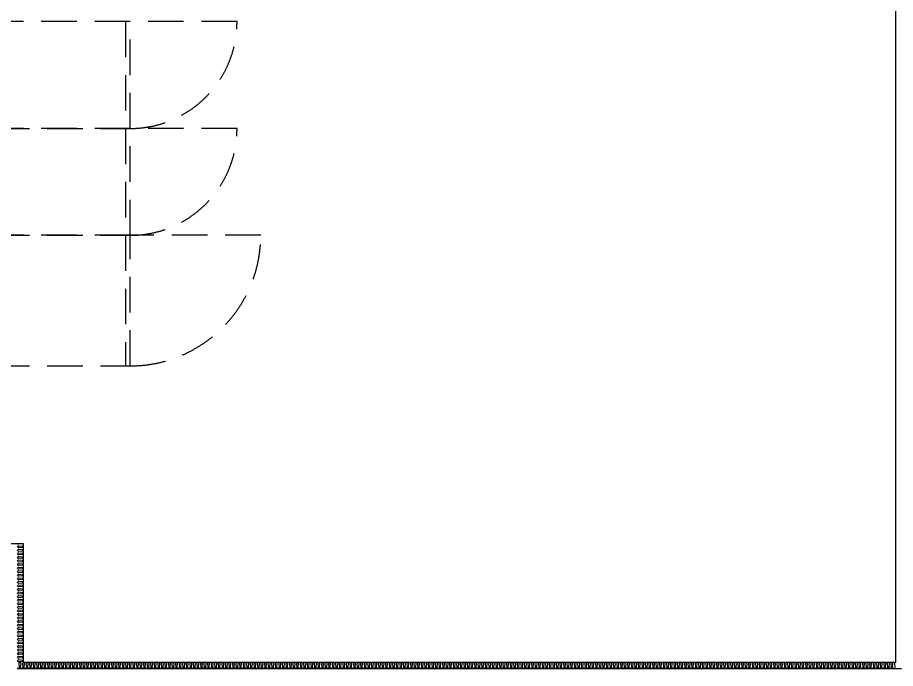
# Model space of a CAD drawing. Header units: millimetres. Extents: x -95754 to 177808, y 34455 to 150605.
# Drawn here: x 146154 to 153554, y 111705 to 117188 of the extents above; entities that cross this region are included whole.
import ezdxf

# ---------------------------------------------------------------- set-up
doc = ezdxf.new("R2010")
doc.units = ezdxf.units.MM
doc.header["$LTSCALE"] = 300
doc.linetypes.add('H1', pattern=[1.5, 1, -0.5])
for name, color, linetype in [('------00 Switch Gear', 8, 'Continuous'), ('A-ETC-전기', 253, 'H1'), ('A-WALL-D', 7, 'Continuous'), ('ISL', 251, 'Continuous')]:
    doc.layers.add(name, color=color, linetype=linetype)

# ---------------------------------------------------------------- blocks, each defined once
blk = doc.blocks.new('1100x2200')
at = {"layer": 'A-ETC-전기'}
for p, q in [((-2160, 0), (-2160, 1100)), ((1400, 1100), (258, 1100)), ((260, 0), (260, 1100)), ((-3300, 0), (-2158, 0))]:
    blk.add_line(p, q, dxfattribs=at)
at = {"layer": 'A-ETC-전기', "elevation": 0}
blk.add_lwpolyline([(300, 0), (300, 1100), (-2200, 1100), (-2200, 0)], close=True, dxfattribs=at)
at = {"layer": 'A-ETC-전기'}
for centre, start, end in [((-2200, 0), 90, 180), ((300, 1100), 270, 0)]:
    blk.add_arc(centre, 1100, start, end, dxfattribs=at)
blk = doc.blocks.new('900x2200')
at = {"layer": 'A-ETC-전기'}
for p, q in [((-2460, 900), (-2460, 0)), ((900, 900), (-42, 900)), ((-40, 900), (-40, 0)), ((-3400, 0), (-2458, 0))]:
    blk.add_line(p, q, dxfattribs=at)
blk.add_lwpolyline([(-2500, 900), (-2500, 0), (0, 0), (0, 900)], close=True, dxfattribs=at)
for centre, start, end in [((-2500, 0), 90, 180), ((0, 900), 270, 0)]:
    blk.add_arc(centre, 900, start, end, dxfattribs=at)

msp = doc.modelspace()

# ---------------------------------------------------------------- linework, layer by layer
at = {"layer": 'A-WALL-D'}
msp.add_line((146153.6, 111705), (153603.6, 111705), dxfattribs=at)
at = {"layer": 'ISL', "elevation": 0}
msp.add_lwpolyline([(167503.6, 124355), (167503.6, 124255), (153553.6, 124255), (153553.6, 111755), (146203.6, 111755), (146203.6, 112755), (144903.6, 112755), (144903.6, 111755), (135403.6, 111755), (135403.6, 112755), (134903.6, 112755), (134903.6, 112970)], dxfattribs=at)
for points in [[(146203.6, 111755, 0.44469), (146193.6, 111764), (146163.6, 111761, -1.108889), (146163.6, 111779), (146193.6, 111776, 0.44469), (146203.6, 111785, 0.44469), (146193.6, 111794), (146163.6, 111791, -1.108889), (146163.6, 111809), (146193.6, 111806, 0.44469), (146203.6, 111815, 0.44469), (146193.6, 111824), (146163.6, 111821, -1.108889), (146163.6, 111839), (146193.6, 111836, 0.44469), (146203.6, 111845, 0.44469), (146193.6, 111854), (146163.6, 111851, -1.108889), (146163.6, 111869), (146193.6, 111866, 0.44469), (146203.6, 111875, 0.44469), (146193.6, 111884), (146163.6, 111881, -1.108889), (146163.6, 111899), (146193.6, 111896, 0.44469), (146203.6, 111905, 0.44469), (146193.6, 111914), (146163.6, 111911, -1.108889), (146163.6, 111929), (146193.6, 111926, 0.44469), (146203.6, 111935, 0.44469), (146193.6, 111944), (146163.6, 111941, -1.108889), (146163.6, 111959), (146193.6, 111956, 0.44469), (146203.6, 111965, 0.44469), (146193.6, 111974), (146163.6, 111971, -1.108889), (146163.6, 111989), (146193.6, 111986, 0.44469), (146203.6, 111995, 0.44469), (146193.6, 112004), (146163.6, 112001, -1.108889), (146163.6, 112019), (146193.6, 112016, 0.44469), (146203.6, 112025, 0.44469), (146193.6, 112034), (146163.6, 112031, -1.108889), (146163.6, 112049), (146193.6, 112046, 0.44469), (146203.6, 112055, 0.44469), (146193.6, 112064), (146163.6, 112061, -1.108889), (146163.6, 112079), (146193.6, 112076, 0.44469), (146203.6, 112085, 0.44469), (146193.6, 112094), (146163.6, 112091, -1.108889), (146163.6, 112109), (146193.6, 112106, 0.44469), (146203.6, 112115, 0.44469), (146193.6, 112124), (146163.6, 112121, -1.108889), (146163.6, 112139), (146193.6, 112136, 0.44469), (146203.6, 112145, 0.44469), (146193.6, 112154), (146163.6, 112151, -1.108889), (146163.6, 112169), (146193.6, 112166, 0.44469), (146203.6, 112175, 0.44469), (146193.6, 112184), (146163.6, 112181, -1.108889), (146163.6, 112199), (146193.6, 112196, 0.44469), (146203.6, 112205, 0.44469), (146193.6, 112214), (146163.6, 112211, -1.108889), (146163.6, 112229), (146193.6, 112226, 0.44469), (146203.6, 112235, 0.44469), (146193.6, 112244), (146163.6, 112241, -1.108889), (146163.6, 112259), (146193.6, 112256, 0.44469), (146203.6, 112265, 0.44469), (146193.6, 112274), (146163.6, 112271, -1.108889), (146163.6, 112289), (146193.6, 112286, 0.44469), (146203.6, 112295, 0.44469), (146193.6, 112304), (146163.6, 112301, -1.108889), (146163.6, 112319), (146193.6, 112316, 0.44469), (146203.6, 112325, 0.44469), (146193.6, 112334), (146163.6, 112331, -1.108889), (146163.6, 112349), (146193.6, 112346, 0.44469), (146203.6, 112355, 0.44469), (146193.6, 112364), (146163.6, 112361, -1.108889), (146163.6, 112379), (146193.6, 112376, 0.44469), (146203.6, 112385, 0.44469), (146193.6, 112394), (146163.6, 112391, -1.108889), (146163.6, 112409), (146193.6, 112406, 0.44469), (146203.6, 112415, 0.44469), (146193.6, 112424), (146163.6, 112421, -1.108889), (146163.6, 112439), (146193.6, 112436, 0.44469), (146203.6, 112445, 0.44469), (146193.6, 112454), (146163.6, 112451, -1.108889), (146163.6, 112469), (146193.6, 112466, 0.44469), (146203.6, 112475, 0.44469), (146193.6, 112484), (146163.6, 112481, -1.108889), (146163.6, 112499), (146193.6, 112496, 0.44469), (146203.6, 112505, 0.44469), (146193.6, 112514), (146163.6, 112511, -1.108889), (146163.6, 112529), (146193.6, 112526, 0.44469), (146203.6, 112535, 0.44469), (146193.6, 112544), (146163.6, 112541, -1.108889), (146163.6, 112559), (146193.6, 112556, 0.44469), (146203.6, 112565, 0.44469), (146193.6, 112574), (146163.6, 112571, -1.108889), (146163.6, 112589), (146193.6, 112586, 0.44469), (146203.6, 112595, 0.44469), (146193.6, 112604), (146163.6, 112601, -1.108889), (146163.6, 112619), (146193.6, 112616, 0.44469), (146203.6, 112625, 0.44469), (146193.6, 112634), (146163.6, 112631, -1.108889), (146163.6, 112649), (146193.6, 112646, 0.44469), (146203.6, 112655, 0.44469), (146193.6, 112664), (146163.6, 112661, -1.108889), (146163.6, 112679), (146193.6, 112676, 0.44469), (146203.6, 112685, 0.44469), (146193.6, 112694), (146163.6, 112691, -1.108889), (146163.6, 112709), (146193.6, 112706, 0.44469), (146203.6, 112715, 0.44469), (146193.6, 112724), (146163.6, 112721, -1.108889), (146163.6, 112739), (146193.6, 112736, 0.44469), (146203.6, 112745, 0.44469), (146193.6, 112754), (146163.6, 112751, -0.27927), (146155.1, 112755, -0.27927)], [(153553.6, 111755, 0.44469), (153544.6, 111745), (153547.6, 111715, -1.108889), (153529.6, 111715), (153532.6, 111745, 0.44469), (153523.6, 111755, 0.44469), (153514.6, 111745), (153517.6, 111715, -1.108889), (153499.6, 111715), (153502.6, 111745, 0.44469), (153493.6, 111755, 0.44469), (153484.6, 111745), (153487.6, 111715, -1.108889), (153469.6, 111715), (153472.6, 111745, 0.44469), (153463.6, 111755, 0.44469), (153454.6, 111745), (153457.6, 111715, -1.108889), (153439.6, 111715), (153442.6, 111745, 0.44469), (153433.6, 111755, 0.44469), (153424.6, 111745), (153427.6, 111715, -1.108889), (153409.6, 111715), (153412.6, 111745, 0.44469), (153403.6, 111755, 0.44469), (153394.6, 111745), (153397.6, 111715, -1.108889), (153379.6, 111715), (153382.6, 111745, 0.44469), (153373.6, 111755, 0.44469), (153364.6, 111745), (153367.6, 111715, -1.108889), (153349.6, 111715), (153352.6, 111745, 0.44469), (153343.6, 111755, 0.44469), (153334.6, 111745), (153337.6, 111715, -1.108889), (153319.6, 111715), (153322.6, 111745, 0.44469), (153313.6, 111755, 0.44469), (153304.6, 111745), (153307.6, 111715, -1.108889), (153289.6, 111715), (153292.6, 111745, 0.44469), (153283.6, 111755, 0.44469), (153274.6, 111745), (153277.6, 111715, -1.108889), (153259.6, 111715), (153262.6, 111745, 0.44469), (153253.6, 111755, 0.44469), (153244.6, 111745), (153247.6, 111715, -1.108889), (153229.6, 111715), (153232.6, 111745, 0.44469), (153223.6, 111755, 0.44469), (153214.6, 111745), (153217.6, 111715, -1.108889), (153199.6, 111715), (153202.6, 111745, 0.44469), (153193.6, 111755, 0.44469), (153184.6, 111745), (153187.6, 111715, -1.108889), (153169.6, 111715), (153172.6, 111745, 0.44469), (153163.6, 111755, 0.44469), (153154.6, 111745), (153157.6, 111715, -1.108889), (153139.6, 111715), (153142.6, 111745, 0.44469), (153133.6, 111755, 0.44469), (153124.6, 111745), (153127.6, 111715, -1.108889), (153109.6, 111715), (153112.6, 111745, 0.44469), (153103.6, 111755, 0.44469), (153094.6, 111745), (153097.6, 111715, -1.108889), (153079.6, 111715), (153082.6, 111745, 0.44469), (153073.6, 111755, 0.44469), (153064.6, 111745), (153067.6, 111715, -1.108889), (153049.6, 111715), (153052.6, 111745, 0.44469), (153043.6, 111755, 0.44469), (153034.6, 111745), (153037.6, 111715, -1.108889), (153019.6, 111715), (153022.6, 111745, 0.44469), (153013.6, 111755, 0.44469), (153004.6, 111745), (153007.6, 111715, -1.108889), (152989.6, 111715), (152992.6, 111745, 0.44469), (152983.6, 111755, 0.44469), (152974.6, 111745), (152977.6, 111715, -1.108889), (152959.6, 111715), (152962.6, 111745, 0.44469), (152953.6, 111755, 0.44469), (152944.6, 111745), (152947.6, 111715, -1.108889), (152929.6, 111715), (152932.6, 111745, 0.44469), (152923.6, 111755, 0.44469), (152914.6, 111745), (152917.6, 111715, -1.108889), (152899.6, 111715), (152902.6, 111745, 0.44469), (152893.6, 111755, 0.44469), (152884.6, 111745), (152887.6, 111715, -1.108889), (152869.6, 111715), (152872.6, 111745, 0.44469), (152863.6, 111755, 0.44469), (152854.6, 111745), (152857.6, 111715, -1.108889), (152839.6, 111715), (152842.6, 111745, 0.44469), (152833.6, 111755, 0.44469), (152824.6, 111745), (152827.6, 111715, -1.108889), (152809.6, 111715), (152812.6, 111745, 0.44469), (152803.6, 111755, 0.44469), (152794.6, 111745), (152797.6, 111715, -1.108889), (152779.6, 111715), (152782.6, 111745, 0.44469), (152773.6, 111755, 0.44469), (152764.6, 111745), (152767.6, 111715, -1.108889), (152749.6, 111715), (152752.6, 111745, 0.44469), (152743.6, 111755, 0.44469), (152734.6, 111745), (152737.6, 111715, -1.108889), (152719.6, 111715), (152722.6, 111745, 0.44469), (152713.6, 111755, 0.44469), (152704.6, 111745), (152707.6, 111715, -1.108889), (152689.6, 111715), (152692.6, 111745, 0.44469), (152683.6, 111755, 0.44469), (152674.6, 111745), (152677.6, 111715, -1.108889), (152659.6, 111715), (152662.6, 111745, 0.44469), (152653.6, 111755, 0.44469), (152644.6, 111745), (152647.6, 111715, -1.108889), (152629.6, 111715), (152632.6, 111745, 0.44469), (152623.6, 111755, 0.44469), (152614.6, 111745), (152617.6, 111715, -1.108889), (152599.6, 111715), (152602.6, 111745, 0.44469), (152593.6, 111755, 0.44469), (152584.6, 111745), (152587.6, 111715, -1.108889), (152569.6, 111715), (152572.6, 111745, 0.44469), (152563.6, 111755, 0.44469), (152554.6, 111745), (152557.6, 111715, -1.108889), (152539.6, 111715), (152542.6, 111745, 0.44469), (152533.6, 111755, 0.44469), (152524.6, 111745), (152527.6, 111715, -1.108889), (152509.6, 111715), (152512.6, 111745, 0.44469), (152503.6, 111755, 0.44469), (152494.6, 111745), (152497.6, 111715, -1.108889), (152479.6, 111715), (152482.6, 111745, 0.44469), (152473.6, 111755, 0.44469), (152464.6, 111745), (152467.6, 111715, -1.108889), (152449.6, 111715), (152452.6, 111745, 0.44469), (152443.6, 111755, 0.44469), (152434.6, 111745), (152437.6, 111715, -1.108889), (152419.6, 111715), (152422.6, 111745, 0.44469), (152413.6, 111755, 0.44469), (152404.6, 111745), (152407.6, 111715, -1.108889), (152389.6, 111715), (152392.6, 111745, 0.44469), (152383.6, 111755, 0.44469), (152374.6, 111745), (152377.6, 111715, -1.108889), (152359.6, 111715), (152362.6, 111745, 0.44469), (152353.6, 111755, 0.44469), (152344.6, 111745), (152347.6, 111715, -1.108889), (152329.6, 111715), (152332.6, 111745, 0.44469), (152323.6, 111755, 0.44469), (152314.6, 111745), (152317.6, 111715, -1.108889), (152299.6, 111715), (152302.6, 111745, 0.44469), (152293.6, 111755, 0.44469), (152284.6, 111745), (152287.6, 111715, -1.108889), (152269.6, 111715), (152272.6, 111745, 0.44469), (152263.6, 111755, 0.44469), (152254.6, 111745), (152257.6, 111715, -1.108889), (152239.6, 111715), (152242.6, 111745, 0.44469), (152233.6, 111755, 0.44469), (152224.6, 111745), (152227.6, 111715, -1.108889), (152209.6, 111715), (152212.6, 111745, 0.44469), (152203.6, 111755, 0.44469), (152194.6, 111745), (152197.6, 111715, -1.108889), (152179.6, 111715), (152182.6, 111745, 0.44469), (152173.6, 111755, 0.44469), (152164.6, 111745), (152167.6, 111715, -1.108889), (152149.6, 111715), (152152.6, 111745, 0.44469), (152143.6, 111755, 0.44469), (152134.6, 111745), (152137.6, 111715, -1.108889), (152119.6, 111715), (152122.6, 111745, 0.44469), (152113.6, 111755, 0.44469), (152104.6, 111745), (152107.6, 111715, -1.108889), (152089.6, 111715), (152092.6, 111745, 0.44469), (152083.6, 111755, 0.44469), (152074.6, 111745), (152077.6, 111715, -1.108889), (152059.6, 111715), (152062.6, 111745, 0.44469), (152053.6, 111755, 0.44469), (152044.6, 111745), (152047.6, 111715, -1.108889), (152029.6, 111715), (152032.6, 111745, 0.44469), (152023.6, 111755, 0.44469), (152014.6, 111745), (152017.6, 111715, -1.108889), (151999.6, 111715), (152002.6, 111745, 0.44469), (151993.6, 111755, 0.44469), (151984.6, 111745), (151987.6, 111715, -1.108889), (151969.6, 111715), (151972.6, 111745, 0.44469), (151963.6, 111755, 0.44469), (151954.6, 111745), (151957.6, 111715, -1.108889), (151939.6, 111715), (151942.6, 111745, 0.44469), (151933.6, 111755, 0.44469), (151924.6, 111745), (151927.6, 111715, -1.108889), (151909.6, 111715), (151912.6, 111745, 0.44469), (151903.6, 111755, 0.44469), (151894.6, 111745), (151897.6, 111715, -1.108889), (151879.6, 111715), (151882.6, 111745, 0.44469), (151873.6, 111755, 0.44469), (151864.6, 111745), (151867.6, 111715, -1.108889), (151849.6, 111715), (151852.6, 111745, 0.44469), (151843.6, 111755, 0.44469), (151834.6, 111745), (151837.6, 111715, -1.108889), (151819.6, 111715), (151822.6, 111745, 0.44469), (151813.6, 111755, 0.44469), (151804.6, 111745), (151807.6, 111715, -1.108889), (151789.6, 111715), (151792.6, 111745, 0.44469), (151783.6, 111755, 0.44469), (151774.6, 111745), (151777.6, 111715, -1.108889), (151759.6, 111715), (151762.6, 111745, 0.44469), (151753.6, 111755, 0.44469), (151744.6, 111745), (151747.6, 111715, -1.108889), (151729.6, 111715), (151732.6, 111745, 0.44469), (151723.6, 111755, 0.44469), (151714.6, 111745), (151717.6, 111715, -1.108889), (151699.6, 111715), (151702.6, 111745, 0.44469), (151693.6, 111755, 0.44469), (151684.6, 111745), (151687.6, 111715, -1.108889), (151669.6, 111715), (151672.6, 111745, 0.44469), (151663.6, 111755, 0.44469), (151654.6, 111745), (151657.6, 111715, -1.108889), (151639.6, 111715), (151642.6, 111745, 0.44469), (151633.6, 111755, 0.44469), (151624.6, 111745), (151627.6, 111715, -1.108889), (151609.6, 111715), (151612.6, 111745, 0.44469), (151603.6, 111755, 0.44469), (151594.6, 111745), (151597.6, 111715, -1.108889), (151579.6, 111715), (151582.6, 111745, 0.44469), (151573.6, 111755, 0.44469), (151564.6, 111745), (151567.6, 111715, -1.108889), (151549.6, 111715), (151552.6, 111745, 0.44469), (151543.6, 111755, 0.44469), (151534.6, 111745), (151537.6, 111715, -1.108889), (151519.6, 111715), (151522.6, 111745, 0.44469), (151513.6, 111755, 0.44469), (151504.6, 111745), (151507.6, 111715, -1.108889), (151489.6, 111715), (151492.6, 111745, 0.44469), (151483.6, 111755, 0.44469), (151474.6, 111745), (151477.6, 111715, -1.108889), (151459.6, 111715), (151462.6, 111745, 0.44469), (151453.6, 111755, 0.44469), (151444.6, 111745), (151447.6, 111715, -1.108889), (151429.6, 111715), (151432.6, 111745, 0.44469), (151423.6, 111755, 0.44469), (151414.6, 111745), (151417.6, 111715, -1.108889), (151399.6, 111715), (151402.6, 111745, 0.44469), (151393.6, 111755, 0.44469), (151384.6, 111745), (151387.6, 111715, -1.108889), (151369.6, 111715), (151372.6, 111745, 0.44469), (151363.6, 111755, 0.44469), (151354.6, 111745), (151357.6, 111715, -1.108889), (151339.6, 111715), (151342.6, 111745, 0.44469), (151333.6, 111755, 0.44469), (151324.6, 111745), (151327.6, 111715, -1.108889), (151309.6, 111715), (151312.6, 111745, 0.44469), (151303.6, 111755, 0.44469), (151294.6, 111745), (151297.6, 111715, -1.108889), (151279.6, 111715), (151282.6, 111745, 0.44469), (151273.6, 111755, 0.44469), (151264.6, 111745), (151267.6, 111715, -1.108889), (151249.6, 111715), (151252.6, 111745, 0.44469), (151243.6, 111755, 0.44469), (151234.6, 111745), (151237.6, 111715, -1.108889), (151219.6, 111715), (151222.6, 111745, 0.44469), (151213.6, 111755, 0.44469), (151204.6, 111745), (151207.6, 111715, -1.108889), (151189.6, 111715), (151192.6, 111745, 0.44469), (151183.6, 111755, 0.44469), (151174.6, 111745), (151177.6, 111715, -1.108889), (151159.6, 111715), (151162.6, 111745, 0.44469), (151153.6, 111755, 0.44469), (151144.6, 111745), (151147.6, 111715, -1.108889), (151129.6, 111715), (151132.6, 111745, 0.44469), (151123.6, 111755, 0.44469), (151114.6, 111745), (151117.6, 111715, -1.108889), (151099.6, 111715), (151102.6, 111745, 0.44469), (151093.6, 111755, 0.44469), (151084.6, 111745), (151087.6, 111715, -1.108889), (151069.6, 111715), (151072.6, 111745, 0.44469), (151063.6, 111755, 0.44469), (151054.6, 111745), (151057.6, 111715, -1.108889), (151039.6, 111715), (151042.6, 111745, 0.44469), (151033.6, 111755, 0.44469), (151024.6, 111745), (151027.6, 111715, -1.108889), (151009.6, 111715), (151012.6, 111745, 0.44469), (151003.6, 111755, 0.44469), (150994.6, 111745), (150997.6, 111715, -1.108889), (150979.6, 111715), (150982.6, 111745, 0.44469), (150973.6, 111755, 0.44469), (150964.6, 111745), (150967.6, 111715, -1.108889), (150949.6, 111715), (150952.6, 111745, 0.44469), (150943.6, 111755, 0.44469), (150934.6, 111745), (150937.6, 111715, -1.108889), (150919.6, 111715), (150922.6, 111745, 0.44469), (150913.6, 111755, 0.44469), (150904.6, 111745), (150907.6, 111715, -1.108889), (150889.6, 111715), (150892.6, 111745, 0.44469), (150883.6, 111755, 0.44469), (150874.6, 111745), (150877.6, 111715, -1.108889), (150859.6, 111715), (150862.6, 111745, 0.44469), (150853.6, 111755, 0.44469), (150844.6, 111745), (150847.6, 111715, -1.108889), (150829.6, 111715), (150832.6, 111745, 0.44469), (150823.6, 111755, 0.44469), (150814.6, 111745), (150817.6, 111715, -1.108889), (150799.6, 111715), (150802.6, 111745, 0.44469), (150793.6, 111755, 0.44469), (150784.6, 111745), (150787.6, 111715, -1.108889), (150769.6, 111715), (150772.6, 111745, 0.44469), (150763.6, 111755, 0.44469), (150754.6, 111745), (150757.6, 111715, -1.108889), (150739.6, 111715), (150742.6, 111745, 0.44469), (150733.6, 111755, 0.44469), (150724.6, 111745), (150727.6, 111715, -1.108889), (150709.6, 111715), (150712.6, 111745, 0.44469), (150703.6, 111755, 0.44469), (150694.6, 111745), (150697.6, 111715, -1.108889), (150679.6, 111715), (150682.6, 111745, 0.44469), (150673.6, 111755, 0.44469), (150664.6, 111745), (150667.6, 111715, -1.108889), (150649.6, 111715), (150652.6, 111745, 0.44469), (150643.6, 111755, 0.44469), (150634.6, 111745), (150637.6, 111715, -1.108889), (150619.6, 111715), (150622.6, 111745, 0.44469), (150613.6, 111755, 0.44469), (150604.6, 111745), (150607.6, 111715, -1.108889), (150589.6, 111715), (150592.6, 111745, 0.44469), (150583.6, 111755, 0.44469), (150574.6, 111745), (150577.6, 111715, -1.108889), (150559.6, 111715), (150562.6, 111745, 0.44469), (150553.6, 111755, 0.44469), (150544.6, 111745), (150547.6, 111715, -1.108889), (150529.6, 111715), (150532.6, 111745, 0.44469), (150523.6, 111755, 0.44469), (150514.6, 111745), (150517.6, 111715, -1.108889), (150499.6, 111715), (150502.6, 111745, 0.44469), (150493.6, 111755, 0.44469), (150484.6, 111745), (150487.6, 111715, -1.108889), (150469.6, 111715), (150472.6, 111745, 0.44469), (150463.6, 111755, 0.44469), (150454.6, 111745), (150457.6, 111715, -1.108889), (150439.6, 111715), (150442.6, 111745, 0.44469), (150433.6, 111755, 0.44469), (150424.6, 111745), (150427.6, 111715, -1.108889), (150409.6, 111715), (150412.6, 111745, 0.44469), (150403.6, 111755, 0.44469), (150394.6, 111745), (150397.6, 111715, -1.108889), (150379.6, 111715), (150382.6, 111745, 0.44469), (150373.6, 111755, 0.44469), (150364.6, 111745), (150367.6, 111715, -1.108889), (150349.6, 111715), (150352.6, 111745, 0.44469), (150343.6, 111755, 0.44469), (150334.6, 111745), (150337.6, 111715, -1.108889), (150319.6, 111715), (150322.6, 111745, 0.44469), (150313.6, 111755, 0.44469), (150304.6, 111745), (150307.6, 111715, -1.108889), (150289.6, 111715), (150292.6, 111745, 0.44469), (150283.6, 111755, 0.44469), (150274.6, 111745), (150277.6, 111715, -1.108889), (150259.6, 111715), (150262.6, 111745, 0.44469), (150253.6, 111755, 0.44469), (150244.6, 111745), (150247.6, 111715, -1.108889), (150229.6, 111715), (150232.6, 111745, 0.44469), (150223.6, 111755, 0.44469), (150214.6, 111745), (150217.6, 111715, -1.108889), (150199.6, 111715), (150202.6, 111745, 0.44469), (150193.6, 111755, 0.44469), (150184.6, 111745), (150187.6, 111715, -1.108889), (150169.6, 111715), (150172.6, 111745, 0.44469), (150163.6, 111755, 0.44469), (150154.6, 111745), (150157.6, 111715, -1.108889), (150139.6, 111715), (150142.6, 111745, 0.44469), (150133.6, 111755, 0.44469), (150124.6, 111745), (150127.6, 111715, -1.108889), (150109.6, 111715), (150112.6, 111745, 0.44469), (150103.6, 111755, 0.44469), (150094.6, 111745), (150097.6, 111715, -1.108889), (150079.6, 111715), (150082.6, 111745, 0.44469), (150073.6, 111755, 0.44469), (150064.6, 111745), (150067.6, 111715, -1.108889), (150049.6, 111715), (150052.6, 111745, 0.44469), (150043.6, 111755, 0.44469), (150034.6, 111745), (150037.6, 111715, -1.108889), (150019.6, 111715), (150022.6, 111745, 0.44469), (150013.6, 111755, 0.44469), (150004.6, 111745), (150007.6, 111715, -1.108889), (149989.6, 111715), (149992.6, 111745, 0.44469), (149983.6, 111755, 0.44469), (149974.6, 111745), (149977.6, 111715, -1.108889), (149959.6, 111715), (149962.6, 111745, 0.44469), (149953.6, 111755, 0.44469), (149944.6, 111745), (149947.6, 111715, -1.108889), (149929.6, 111715), (149932.6, 111745, 0.44469), (149923.6, 111755, 0.44469), (149914.6, 111745), (149917.6, 111715, -1.108889), (149899.6, 111715), (149902.6, 111745, 0.44469), (149893.6, 111755, 0.44469), (149884.6, 111745), (149887.6, 111715, -1.108889), (149869.6, 111715), (149872.6, 111745, 0.44469), (149863.6, 111755, 0.44469), (149854.6, 111745), (149857.6, 111715, -1.108889), (149839.6, 111715), (149842.6, 111745, 0.44469), (149833.6, 111755, 0.44469), (149824.6, 111745), (149827.6, 111715, -1.108889), (149809.6, 111715), (149812.6, 111745, 0.44469), (149803.6, 111755, 0.44469), (149794.6, 111745), (149797.6, 111715, -1.108889), (149779.6, 111715), (149782.6, 111745, 0.44469), (149773.6, 111755, 0.44469), (149764.6, 111745), (149767.6, 111715, -1.108889), (149749.6, 111715), (149752.6, 111745, 0.44469), (149743.6, 111755, 0.44469), (149734.6, 111745), (149737.6, 111715, -1.108889), (149719.6, 111715), (149722.6, 111745, 0.44469), (149713.6, 111755, 0.44469), (149704.6, 111745), (149707.6, 111715, -1.108889), (149689.6, 111715), (149692.6, 111745, 0.44469), (149683.6, 111755, 0.44469), (149674.6, 111745), (149677.6, 111715, -1.108889), (149659.6, 111715), (149662.6, 111745, 0.44469), (149653.6, 111755, 0.44469), (149644.6, 111745), (149647.6, 111715, -1.108889), (149629.6, 111715), (149632.6, 111745, 0.44469), (149623.6, 111755, 0.44469), (149614.6, 111745), (149617.6, 111715, -1.108889), (149599.6, 111715), (149602.6, 111745, 0.44469), (149593.6, 111755, 0.44469), (149584.6, 111745), (149587.6, 111715, -1.108889), (149569.6, 111715), (149572.6, 111745, 0.44469), (149563.6, 111755, 0.44469), (149554.6, 111745), (149557.6, 111715, -1.108889), (149539.6, 111715), (149542.6, 111745, 0.44469), (149533.6, 111755, 0.44469), (149524.6, 111745), (149527.6, 111715, -1.108889), (149509.6, 111715), (149512.6, 111745, 0.44469), (149503.6, 111755, 0.44469), (149494.6, 111745), (149497.6, 111715, -1.108889), (149479.6, 111715), (149482.6, 111745, 0.44469), (149473.6, 111755, 0.44469), (149464.6, 111745), (149467.6, 111715, -1.108889), (149449.6, 111715), (149452.6, 111745, 0.44469), (149443.6, 111755, 0.44469), (149434.6, 111745), (149437.6, 111715, -1.108889), (149419.6, 111715), (149422.6, 111745, 0.44469), (149413.6, 111755, 0.44469), (149404.6, 111745), (149407.6, 111715, -1.108889), (149389.6, 111715), (149392.6, 111745, 0.44469), (149383.6, 111755, 0.44469), (149374.6, 111745), (149377.6, 111715, -1.108889), (149359.6, 111715), (149362.6, 111745, 0.44469), (149353.6, 111755, 0.44469), (149344.6, 111745), (149347.6, 111715, -1.108889), (149329.6, 111715), (149332.6, 111745, 0.44469), (149323.6, 111755, 0.44469), (149314.6, 111745), (149317.6, 111715, -1.108889), (149299.6, 111715), (149302.6, 111745, 0.44469), (149293.6, 111755, 0.44469), (149284.6, 111745), (149287.6, 111715, -1.108889), (149269.6, 111715), (149272.6, 111745, 0.44469), (149263.6, 111755, 0.44469), (149254.6, 111745), (149257.6, 111715, -1.108889), (149239.6, 111715), (149242.6, 111745, 0.44469), (149233.6, 111755, 0.44469), (149224.6, 111745), (149227.6, 111715, -1.108889), (149209.6, 111715), (149212.6, 111745, 0.44469), (149203.6, 111755, 0.44469), (149194.6, 111745), (149197.6, 111715, -1.108889), (149179.6, 111715), (149182.6, 111745, 0.44469), (149173.6, 111755, 0.44469), (149164.6, 111745), (149167.6, 111715, -1.108889), (149149.6, 111715), (149152.6, 111745, 0.44469), (149143.6, 111755, 0.44469), (149134.6, 111745), (149137.6, 111715, -1.108889), (149119.6, 111715), (149122.6, 111745, 0.44469), (149113.6, 111755, 0.44469), (149104.6, 111745), (149107.6, 111715, -1.108889), (149089.6, 111715), (149092.6, 111745, 0.44469), (149083.6, 111755, 0.44469), (149074.6, 111745), (149077.6, 111715, -1.108889), (149059.6, 111715), (149062.6, 111745, 0.44469), (149053.6, 111755, 0.44469), (149044.6, 111745), (149047.6, 111715, -1.108889), (149029.6, 111715), (149032.6, 111745, 0.44469), (149023.6, 111755, 0.44469), (149014.6, 111745), (149017.6, 111715, -1.108889), (148999.6, 111715), (149002.6, 111745, 0.44469), (148993.6, 111755, 0.44469), (148984.6, 111745), (148987.6, 111715, -1.108889), (148969.6, 111715), (148972.6, 111745, 0.44469), (148963.6, 111755, 0.44469), (148954.6, 111745), (148957.6, 111715, -1.108889), (148939.6, 111715), (148942.6, 111745, 0.44469), (148933.6, 111755, 0.44469), (148924.6, 111745), (148927.6, 111715, -1.108889), (148909.6, 111715), (148912.6, 111745, 0.44469), (148903.6, 111755, 0.44469), (148894.6, 111745), (148897.6, 111715, -1.108889), (148879.6, 111715), (148882.6, 111745, 0.44469), (148873.6, 111755, 0.44469), (148864.6, 111745), (148867.6, 111715, -1.108889), (148849.6, 111715), (148852.6, 111745, 0.44469), (148843.6, 111755, 0.44469), (148834.6, 111745), (148837.6, 111715, -1.108889), (148819.6, 111715), (148822.6, 111745, 0.44469), (148813.6, 111755, 0.44469), (148804.6, 111745), (148807.6, 111715, -1.108889), (148789.6, 111715), (148792.6, 111745, 0.44469), (148783.6, 111755, 0.44469), (148774.6, 111745), (148777.6, 111715, -1.108889), (148759.6, 111715), (148762.6, 111745, 0.44469), (148753.6, 111755, 0.44469), (148744.6, 111745), (148747.6, 111715, -1.108889), (148729.6, 111715), (148732.6, 111745, 0.44469), (148723.6, 111755, 0.44469), (148714.6, 111745), (148717.6, 111715, -1.108889), (148699.6, 111715), (148702.6, 111745, 0.44469), (148693.6, 111755, 0.44469), (148684.6, 111745), (148687.6, 111715, -1.108889), (148669.6, 111715), (148672.6, 111745, 0.44469), (148663.6, 111755, 0.44469), (148654.6, 111745), (148657.6, 111715, -1.108889), (148639.6, 111715), (148642.6, 111745, 0.44469), (148633.6, 111755, 0.44469), (148624.6, 111745), (148627.6, 111715, -1.108889), (148609.6, 111715), (148612.6, 111745, 0.44469), (148603.6, 111755, 0.44469), (148594.6, 111745), (148597.6, 111715, -1.108889), (148579.6, 111715), (148582.6, 111745, 0.44469), (148573.6, 111755, 0.44469), (148564.6, 111745), (148567.6, 111715, -1.108889), (148549.6, 111715), (148552.6, 111745, 0.44469), (148543.6, 111755, 0.44469), (148534.6, 111745), (148537.6, 111715, -1.108889), (148519.6, 111715), (148522.6, 111745, 0.44469), (148513.6, 111755, 0.44469), (148504.6, 111745), (148507.6, 111715, -1.108889), (148489.6, 111715), (148492.6, 111745, 0.44469), (148483.6, 111755, 0.44469), (148474.6, 111745), (148477.6, 111715, -1.108889), (148459.6, 111715), (148462.6, 111745, 0.44469), (148453.6, 111755, 0.44469), (148444.6, 111745), (148447.6, 111715, -1.108889), (148429.6, 111715), (148432.6, 111745, 0.44469), (148423.6, 111755, 0.44469), (148414.6, 111745), (148417.6, 111715, -1.108889), (148399.6, 111715), (148402.6, 111745, 0.44469), (148393.6, 111755, 0.44469), (148384.6, 111745), (148387.6, 111715, -1.108889), (148369.6, 111715), (148372.6, 111745, 0.44469), (148363.6, 111755, 0.44469), (148354.6, 111745), (148357.6, 111715, -1.108889), (148339.6, 111715), (148342.6, 111745, 0.44469), (148333.6, 111755, 0.44469), (148324.6, 111745), (148327.6, 111715, -1.108889), (148309.6, 111715), (148312.6, 111745, 0.44469), (148303.6, 111755, 0.44469), (148294.6, 111745), (148297.6, 111715, -1.108889), (148279.6, 111715), (148282.6, 111745, 0.44469), (148273.6, 111755, 0.44469), (148264.6, 111745), (148267.6, 111715, -1.108889), (148249.6, 111715), (148252.6, 111745, 0.44469), (148243.6, 111755, 0.44469), (148234.6, 111745), (148237.6, 111715, -1.108889), (148219.6, 111715), (148222.6, 111745, 0.44469), (148213.6, 111755, 0.44469), (148204.6, 111745), (148207.6, 111715, -1.108889), (148189.6, 111715), (148192.6, 111745, 0.44469), (148183.6, 111755, 0.44469), (148174.6, 111745), (148177.6, 111715, -1.108889), (148159.6, 111715), (148162.6, 111745, 0.44469), (148153.6, 111755, 0.44469), (148144.6, 111745), (148147.6, 111715, -1.108889), (148129.6, 111715), (148132.6, 111745, 0.44469), (148123.6, 111755, 0.44469), (148114.6, 111745), (148117.6, 111715, -1.108889), (148099.6, 111715), (148102.6, 111745, 0.44469), (148093.6, 111755, 0.44469), (148084.6, 111745), (148087.6, 111715, -1.108889), (148069.6, 111715), (148072.6, 111745, 0.44469), (148063.6, 111755, 0.44469), (148054.6, 111745), (148057.6, 111715, -1.108889), (148039.6, 111715), (148042.6, 111745, 0.44469), (148033.6, 111755, 0.44469), (148024.6, 111745), (148027.6, 111715, -1.108889), (148009.6, 111715), (148012.6, 111745, 0.44469), (148003.6, 111755, 0.44469), (147994.6, 111745), (147997.6, 111715, -1.108889), (147979.6, 111715), (147982.6, 111745, 0.44469), (147973.6, 111755, 0.44469), (147964.6, 111745), (147967.6, 111715, -1.108889), (147949.6, 111715), (147952.6, 111745, 0.44469), (147943.6, 111755, 0.44469), (147934.6, 111745), (147937.6, 111715, -1.108889), (147919.6, 111715), (147922.6, 111745, 0.44469), (147913.6, 111755, 0.44469), (147904.6, 111745), (147907.6, 111715, -1.108889), (147889.6, 111715), (147892.6, 111745, 0.44469), (147883.6, 111755, 0.44469), (147874.6, 111745), (147877.6, 111715, -1.108889), (147859.6, 111715), (147862.6, 111745, 0.44469), (147853.6, 111755, 0.44469), (147844.6, 111745), (147847.6, 111715, -1.108889), (147829.6, 111715), (147832.6, 111745, 0.44469), (147823.6, 111755, 0.44469), (147814.6, 111745), (147817.6, 111715, -1.108889), (147799.6, 111715), (147802.6, 111745, 0.44469), (147793.6, 111755, 0.44469), (147784.6, 111745), (147787.6, 111715, -1.108889), (147769.6, 111715), (147772.6, 111745, 0.44469), (147763.6, 111755, 0.44469), (147754.6, 111745), (147757.6, 111715, -1.108889), (147739.6, 111715), (147742.6, 111745, 0.44469), (147733.6, 111755, 0.44469), (147724.6, 111745), (147727.6, 111715, -1.108889), (147709.6, 111715), (147712.6, 111745, 0.44469), (147703.6, 111755, 0.44469), (147694.6, 111745), (147697.6, 111715, -1.108889), (147679.6, 111715), (147682.6, 111745, 0.44469), (147673.6, 111755, 0.44469), (147664.6, 111745), (147667.6, 111715, -1.108889), (147649.6, 111715), (147652.6, 111745, 0.44469), (147643.6, 111755, 0.44469), (147634.6, 111745), (147637.6, 111715, -1.108889), (147619.6, 111715), (147622.6, 111745, 0.44469), (147613.6, 111755, 0.44469), (147604.6, 111745), (147607.6, 111715, -1.108889), (147589.6, 111715), (147592.6, 111745, 0.44469), (147583.6, 111755, 0.44469), (147574.6, 111745), (147577.6, 111715, -1.108889), (147559.6, 111715), (147562.6, 111745, 0.44469), (147553.6, 111755, 0.44469), (147544.6, 111745), (147547.6, 111715, -1.108889), (147529.6, 111715), (147532.6, 111745, 0.44469), (147523.6, 111755, 0.44469), (147514.6, 111745), (147517.6, 111715, -1.108889), (147499.6, 111715), (147502.6, 111745, 0.44469), (147493.6, 111755, 0.44469), (147484.6, 111745), (147487.6, 111715, -1.108889), (147469.6, 111715), (147472.6, 111745, 0.44469), (147463.6, 111755, 0.44469), (147454.6, 111745), (147457.6, 111715, -1.108889), (147439.6, 111715), (147442.6, 111745, 0.44469), (147433.6, 111755, 0.44469), (147424.6, 111745), (147427.6, 111715, -1.108889), (147409.6, 111715), (147412.6, 111745, 0.44469), (147403.6, 111755, 0.44469), (147394.6, 111745), (147397.6, 111715, -1.108889), (147379.6, 111715), (147382.6, 111745, 0.44469), (147373.6, 111755, 0.44469), (147364.6, 111745), (147367.6, 111715, -1.108889), (147349.6, 111715), (147352.6, 111745, 0.44469), (147343.6, 111755, 0.44469), (147334.6, 111745), (147337.6, 111715, -1.108889), (147319.6, 111715), (147322.6, 111745, 0.44469), (147313.6, 111755, 0.44469), (147304.6, 111745), (147307.6, 111715, -1.108889), (147289.6, 111715), (147292.6, 111745, 0.44469), (147283.6, 111755, 0.44469), (147274.6, 111745), (147277.6, 111715, -1.108889), (147259.6, 111715), (147262.6, 111745, 0.44469), (147253.6, 111755, 0.44469), (147244.6, 111745), (147247.6, 111715, -1.108889), (147229.6, 111715), (147232.6, 111745, 0.44469), (147223.6, 111755, 0.44469), (147214.6, 111745), (147217.6, 111715, -1.108889), (147199.6, 111715), (147202.6, 111745, 0.44469), (147193.6, 111755, 0.44469), (147184.6, 111745), (147187.6, 111715, -1.108889), (147169.6, 111715), (147172.6, 111745, 0.44469), (147163.6, 111755, 0.44469), (147154.6, 111745), (147157.6, 111715, -1.108889), (147139.6, 111715), (147142.6, 111745, 0.44469), (147133.6, 111755, 0.44469), (147124.6, 111745), (147127.6, 111715, -1.108889), (147109.6, 111715), (147112.6, 111745, 0.44469), (147103.6, 111755, 0.44469), (147094.6, 111745), (147097.6, 111715, -1.108889), (147079.6, 111715), (147082.6, 111745, 0.44469), (147073.6, 111755, 0.44469), (147064.6, 111745), (147067.6, 111715, -1.108889), (147049.6, 111715), (147052.6, 111745, 0.44469), (147043.6, 111755, 0.44469), (147034.6, 111745), (147037.6, 111715, -1.108889), (147019.6, 111715), (147022.6, 111745, 0.44469), (147013.6, 111755, 0.44469), (147004.6, 111745), (147007.6, 111715, -1.108889), (146989.6, 111715), (146992.6, 111745, 0.44469), (146983.6, 111755, 0.44469), (146974.6, 111745), (146977.6, 111715, -1.108889), (146959.6, 111715), (146962.6, 111745, 0.44469), (146953.6, 111755, 0.44469), (146944.6, 111745), (146947.6, 111715, -1.108889), (146929.6, 111715), (146932.6, 111745, 0.44469), (146923.6, 111755, 0.44469), (146914.6, 111745), (146917.6, 111715, -1.108889), (146899.6, 111715), (146902.6, 111745, 0.44469), (146893.6, 111755, 0.44469), (146884.6, 111745), (146887.6, 111715, -1.108889), (146869.6, 111715), (146872.6, 111745, 0.44469), (146863.6, 111755, 0.44469), (146854.6, 111745), (146857.6, 111715, -1.108889), (146839.6, 111715), (146842.6, 111745, 0.44469), (146833.6, 111755, 0.44469), (146824.6, 111745), (146827.6, 111715, -1.108889), (146809.6, 111715), (146812.6, 111745, 0.44469), (146803.6, 111755, 0.44469), (146794.6, 111745), (146797.6, 111715, -1.108889), (146779.6, 111715), (146782.6, 111745, 0.44469), (146773.6, 111755, 0.44469), (146764.6, 111745), (146767.6, 111715, -1.108889), (146749.6, 111715), (146752.6, 111745, 0.44469), (146743.6, 111755, 0.44469), (146734.6, 111745), (146737.6, 111715, -1.108889), (146719.6, 111715), (146722.6, 111745, 0.44469), (146713.6, 111755, 0.44469), (146704.6, 111745), (146707.6, 111715, -1.108889), (146689.6, 111715), (146692.6, 111745, 0.44469), (146683.6, 111755, 0.44469), (146674.6, 111745), (146677.6, 111715, -1.108889), (146659.6, 111715), (146662.6, 111745, 0.44469), (146653.6, 111755, 0.44469), (146644.6, 111745), (146647.6, 111715, -1.108889), (146629.6, 111715), (146632.6, 111745, 0.44469), (146623.6, 111755, 0.44469), (146614.6, 111745), (146617.6, 111715, -1.108889), (146599.6, 111715), (146602.6, 111745, 0.44469), (146593.6, 111755, 0.44469), (146584.6, 111745), (146587.6, 111715, -1.108889), (146569.6, 111715), (146572.6, 111745, 0.44469), (146563.6, 111755, 0.44469), (146554.6, 111745), (146557.6, 111715, -1.108889), (146539.6, 111715), (146542.6, 111745, 0.44469), (146533.6, 111755, 0.44469), (146524.6, 111745), (146527.6, 111715, -1.108889), (146509.6, 111715), (146512.6, 111745, 0.44469), (146503.6, 111755, 0.44469), (146494.6, 111745), (146497.6, 111715, -1.108889), (146479.6, 111715), (146482.6, 111745, 0.44469), (146473.6, 111755, 0.44469), (146464.6, 111745), (146467.6, 111715, -1.108889), (146449.6, 111715), (146452.6, 111745, 0.44469), (146443.6, 111755, 0.44469), (146434.6, 111745), (146437.6, 111715, -1.108889), (146419.6, 111715), (146422.6, 111745, 0.44469), (146413.6, 111755, 0.44469), (146404.6, 111745), (146407.6, 111715, -1.108889), (146389.6, 111715), (146392.6, 111745, 0.44469), (146383.6, 111755, 0.44469), (146374.6, 111745), (146377.6, 111715, -1.108889), (146359.6, 111715), (146362.6, 111745, 0.44469), (146353.6, 111755, 0.44469), (146344.6, 111745), (146347.6, 111715, -1.108889), (146329.6, 111715), (146332.6, 111745, 0.44469), (146323.6, 111755, 0.44469), (146314.6, 111745), (146317.6, 111715, -1.108889), (146299.6, 111715), (146302.6, 111745, 0.44469), (146293.6, 111755, 0.44469), (146284.6, 111745), (146287.6, 111715, -1.108889), (146269.6, 111715), (146272.6, 111745, 0.44469), (146263.6, 111755, 0.44469), (146254.6, 111745), (146257.6, 111715, -1.108889), (146239.6, 111715), (146242.6, 111745, 0.44469), (146233.6, 111755, 0.44469), (146224.6, 111745), (146227.6, 111715, -1.108889), (146209.6, 111715), (146212.6, 111745, 0.44469), (146203.6, 111755, 0.44469), (146194.6, 111745), (146197.6, 111715, -1.108889), (146179.6, 111715), (146182.6, 111745, 0.44469), (146173.6, 111755, 0.44469), (146164.6, 111745), (146167.6, 111715, -0.633208), (146153.6, 111706.5, -0.633208)]]:
    msp.add_lwpolyline(points, format="xyb", dxfattribs=at)

# ---------------------------------------------------------------- block references
at = {"layer": '------00 Switch Gear'}
for p in [(147103.6, 116253.7, 0), (147103.6, 115353.7, 0)]:
    msp.add_blockref('900x2200', p, dxfattribs=at)
at = {"layer": '------00 Switch Gear', "rotation": 180}
msp.add_blockref('1100x2200', (144903.6, 115353.7, 0), dxfattribs=at)

doc.saveas('drawing.dxf')
